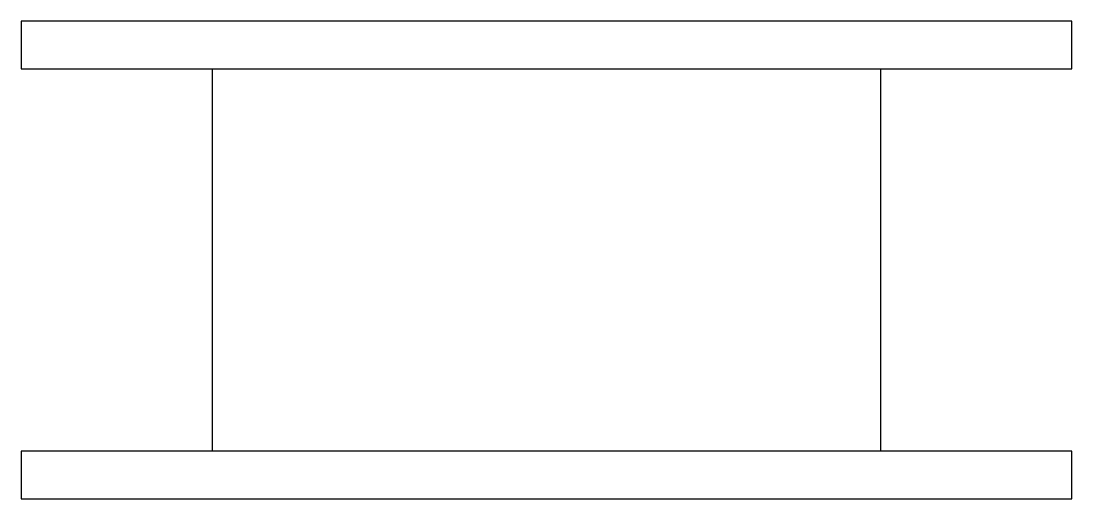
# Model space of a CAD drawing. Header units: millimetres. Extents: x 3774 to 718460, y -768339 to 192544.
# Drawn here: x 300522.4 to 300742.4, y -768338.7 to -768238.7 of the extents above; entities that cross this region are included whole.
import ezdxf

# ---------------------------------------------------------------- set-up
doc = ezdxf.new("R2010")
doc.units = ezdxf.units.MM
doc.set_wipeout_variables(frame=1)
for name, color, linetype in [('010 - ASPG_FRAMING_MAIN_COLOR_1', 7, 'Continuous'), ('010 - ASPG_FRAMING_MAIN_COLOR_2', 7, 'Continuous'), ('010 - ASPG_FRAMING_WIPEOUT_', 7, 'Continuous')]:
    doc.layers.add(name, color=color, linetype=linetype)

# ---------------------------------------------------------------- blocks, each defined once
blk = doc.blocks.new('000_ASPG_TYP_FILES_FRAMING_EXTR_BREAKLINE__FRONT_VIEW_')
at = {"color": 7}
blk.add_wipeout([(0, -40), (140, -40), (140, 40), (0, 40)], dxfattribs=at).dxf.layer = '010 - ASPG_FRAMING_WIPEOUT_'
at = {"layer": '010 - ASPG_FRAMING_MAIN_COLOR_2', "color": 7}
blk.add_lwpolyline([(0, -40), (140, -40), (140, 40), (0, 40)], close=True, dxfattribs=at)
at = {"color": 7}
for points in [[(-40, 40), (180, 40), (180, 50), (-40, 50)], [(-40, -50), (180, -50), (180, -40), (-40, -40)]]:
    blk.add_wipeout(points, dxfattribs=at).dxf.layer = '010 - ASPG_FRAMING_WIPEOUT_'
at = {"layer": '010 - ASPG_FRAMING_MAIN_COLOR_1', "color": 7}
for points in [[(-40, 40), (180, 40), (180, 50), (-40, 50)], [(-40, -50), (180, -50), (180, -40), (-40, -40)]]:
    blk.add_lwpolyline(points, close=True, dxfattribs=at)
blk = doc.blocks.new('000_ASPG_TYP_FILES_FRAMING_EXTR_BREAKLINE__FROFADadffASafafsAFNT_VIEW')
at = {"color": 7}
blk.add_blockref('000_ASPG_TYP_FILES_FRAMING_EXTR_BREAKLINE__FRONT_VIEW_', (0, 0), dxfattribs=at)

msp = doc.modelspace()

# ---------------------------------------------------------------- block references
at = {"color": 7}
msp.add_blockref('000_ASPG_TYP_FILES_FRAMING_EXTR_BREAKLINE__FROFADadffASafafsAFNT_VIEW', (300562.371, -768288.718), dxfattribs=at)

doc.saveas('drawing.dxf')
